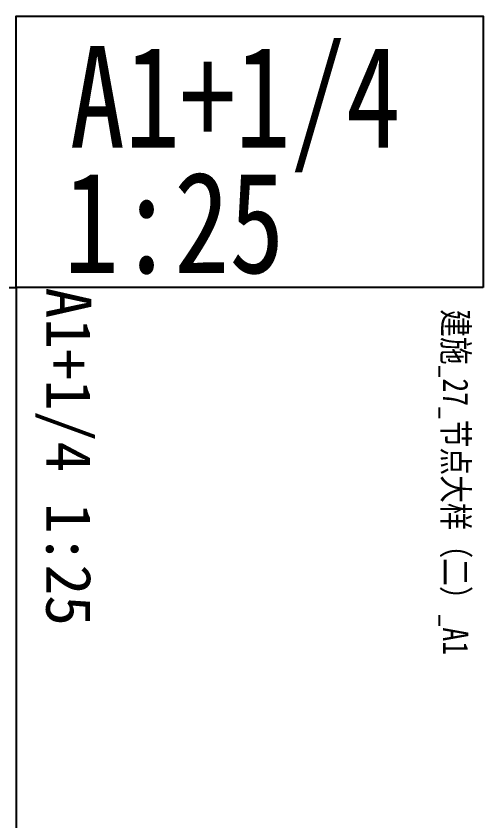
# Model space of a CAD drawing. Extents: x -518115 to 389031, y -209821 to 1628073.
# Drawn here: x 147680 to 155343, y -156279 to -142935 of the extents above; entities that cross this region are included whole.
import ezdxf

# ---------------------------------------------------------------- set-up
doc = ezdxf.new("R2010")
doc.units = 0
doc.header["$LTSCALE"] = 1000
doc.header["$MEASUREMENT"] = 0
doc.layers.add('yichutu', color=7, linetype='Continuous', true_color=0xffffff, plot=False)
doc.layers.add('图框', color=140, linetype='Continuous')
doc.layers.add('导图字', color=7, linetype='Continuous')
doc.styles.add('_TCH_LABEL', font='')
doc.styles.add('黑体', font='')
doc.styles.get('_TCH_LABEL').set_extended_font_data('SimHei')
doc.styles.get('黑体').set_extended_font_data('SimHei')

# ---------------------------------------------------------------- blocks, each defined once
blk = doc.blocks.new('yct-1051-594-26275-14850-25-1002.0')
at = {"layer": 'yichutu', "color": 7, "true_color": 0xffffff}
blk.add_lwpolyline([(0, 0), (0, 14850), (26275, 14850), (26275, 0)], close=True, dxfattribs=at)
at = {"layer": 'yichutu', "color": 7, "true_color": 0xffffff, "style": '_TCH_LABEL'}
blk.add_text('A1+1/4 1:25', height=750, dxfattribs=at).set_placement((0, 15350))

msp = doc.modelspace()

# ---------------------------------------------------------------- linework, layer by layer
at = {"layer": '图框', "color": 2}
msp.add_lwpolyline([(155430.5, -147435), (147680.5, -147435), (147680.5, -142935), (155430.5, -142935)], close=True, dxfattribs=at)

# ---------------------------------------------------------------- block references
at = {"layer": 'yichutu', "rotation": 270}
msp.add_blockref('yct-1051-594-26275-14850-25-1002.0', (132830.5, -147435), dxfattribs=at)

# ---------------------------------------------------------------- texts
at = {"layer": '图框', "color": 2, "style": '黑体', "width": 0.8}
for s, p in [('A1+1/4', (148570.9, -145114.3)), ('1:25', (148471.3, -147195.8))]:
    msp.add_text(s, height=1682.36, dxfattribs=at).set_placement(p)
at = {"layer": '导图字', "color": 1, "style": '黑体', "width": 0.8}
msp.add_text('建施_27_节点大样（二）_A1', height=420.591, rotation=270, dxfattribs=at).set_placement((154764.6, -147795.8))

doc.saveas('drawing.dxf')
